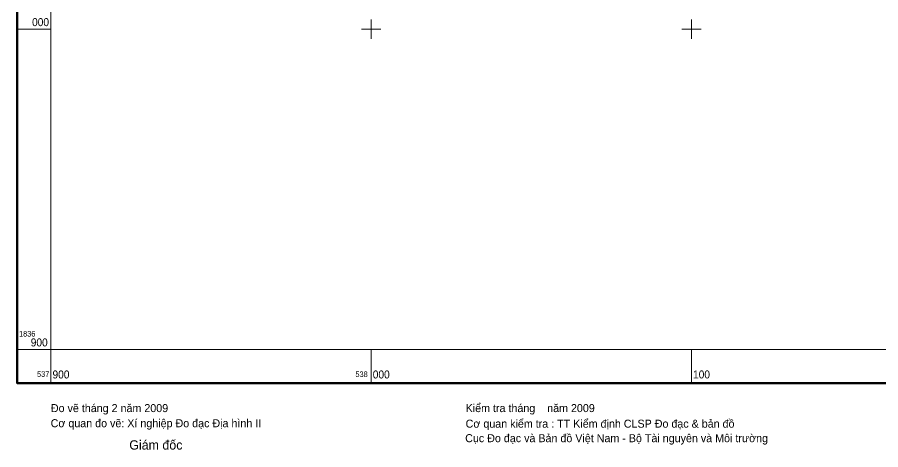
# Model space of a CAD drawing. Header units: metres. Extents: x 537880 to 538618, y 1836864 to 1837647.
# Drawn here: x 537889.5 to 538159.1, y 1836868.8 to 1837003.7 of the extents above; entities that cross this region are included whole.
import ezdxf
from ezdxf.enums import TextEntityAlignment as Align

# ---------------------------------------------------------------- set-up
doc = ezdxf.new("R2010")
doc.units = ezdxf.units.M
doc.header["$LTSCALE"] = 0.24
doc.layers.add('63', color=7, linetype='Continuous', lineweight=13)

msp = doc.modelspace()

# ---------------------------------------------------------------- linework, layer by layer
at = {"layer": '63'}
for p, q in [((538000, 1836997), (538000, 1837003)), ((538100, 1836997), (538100, 1837003)), ((537900, 1837000), (537889.5, 1837000)), ((537997, 1837000), (538003, 1837000)), ((538097, 1837000), (538103, 1837000)), ((537900, 1836900), (537889.5, 1836900)), ((537900, 1836900), (537900, 1836889.5)), ((538000, 1836900), (538000, 1836889.5)), ((538100, 1836900), (538100, 1836889.5))]:
    msp.add_line(p, q, dxfattribs=at)
at = {"layer": '63', "lineweight": 158}
msp.add_lwpolyline([(537889.5, 1837610.5), (538610.5, 1837610.5), (538610.5, 1836889.5), (537889.5, 1836889.5)], close=True, dxfattribs=at)
at = {"layer": '63'}
msp.add_lwpolyline([(537900, 1837600), (538600, 1837600), (538600, 1836900), (537900, 1836900)], close=True, dxfattribs=at)

# ---------------------------------------------------------------- texts
at = {"layer": '63', "width": 0.95}
for s, height, p in [('000', 2.5, (537894.12, 1837000.96)), ('1836', 1.75, (537890.05, 1836904.07)), ('900', 2.5, (537900.5, 1836891)), ('000', 2.5, (538000.5, 1836891)), ('100', 2.5, (538100.5, 1836891))]:
    msp.add_text(s, height=height, dxfattribs=at).set_placement(p)
for s, height, p in [('900', 2.5, (537899, 1836901)), ('537', 1.75, (537899.5, 1836891.5)), ('538', 1.75, (537998.92, 1836891.45))]:
    msp.add_text(s, height=height, dxfattribs=at).set_placement(p, align=Align.RIGHT)
at = {"layer": '63'}
for s, height, p in [('Đo vẽ tháng 2 năm 2009', 2.5, (537900, 1836880.5)), ('Kiểm tra tháng    năm 2009', 2.5, (538029.5, 1836880.5)), ('Cơ quan đo vẽ: Xí nghiệp Đo đạc Địa hình II', 2.5, (537899.92, 1836875.78)), ('Cơ quan kiểm tra : TT Kiểm định CLSP Đo đạc & bản đồ', 2.5, (538029.5, 1836875.64)), (' Giám đốc', 2.9, (537923.4, 1836868.8)), ('Cục Đo đạc và Bản đồ Việt Nam - Bộ Tài nguyên và Môi trường', 2.5, (538029.36, 1836871.11))]:
    msp.add_text(s, height=height, dxfattribs=at).set_placement(p)

doc.saveas('drawing.dxf')
